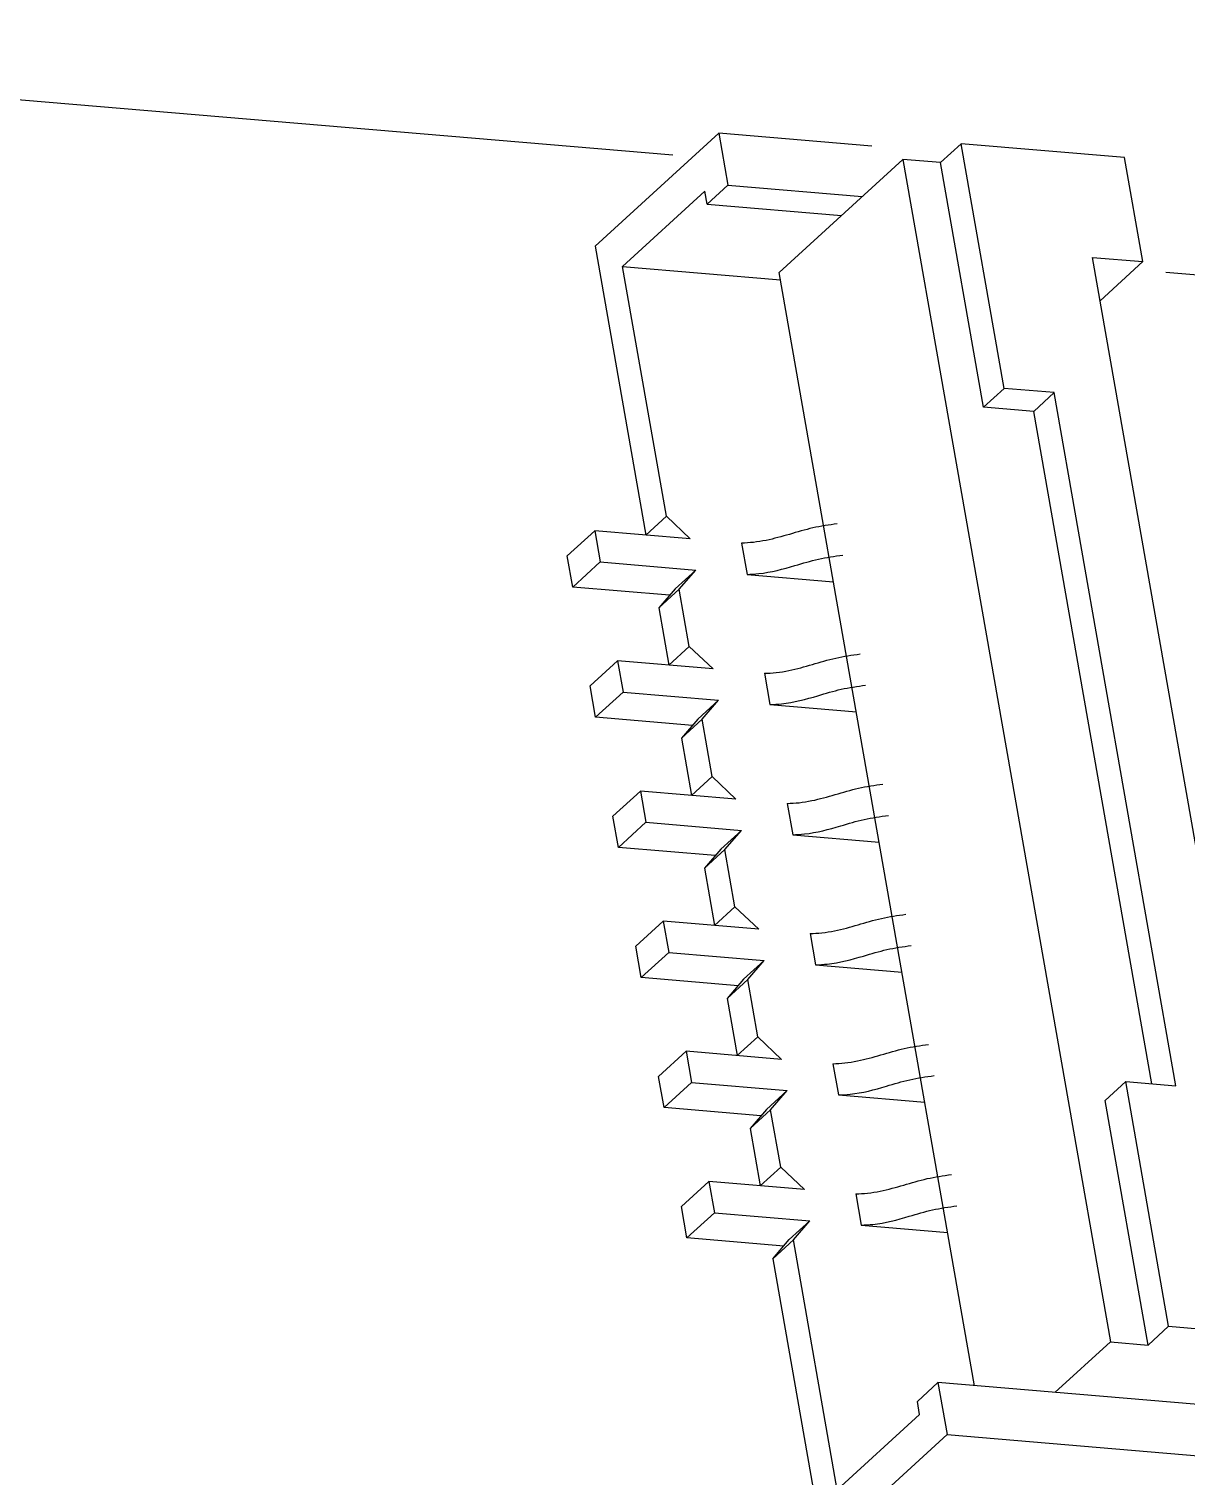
# Model space of a CAD drawing. Header units: millimetres. Extents: x -294 to 2792, y 5 to 1659.
# Drawn here: x 704.136 to 704.934, y 560.073 to 561.071 of the extents above; entities that cross this region are included whole.
import ezdxf

# ---------------------------------------------------------------- set-up
doc = ezdxf.new("R2010")
doc.units = ezdxf.units.MM
doc.layers.get('0').update_dxf_attribs({"lineweight": 18})

msp = doc.modelspace()

# ---------------------------------------------------------------- linework, layer by layer
at = {"color": 7, "linetype": 'Continuous', "lineweight": 25}
for p, q in [((703.99937, 561.03358), (704.57979, 560.98436)), ((704.52618, 560.92138), (704.6114, 560.99939)), ((704.6114, 560.99939), (704.6177, 560.96346)), ((704.71705, 560.99043), (704.6114, 560.99939)), ((704.77861, 560.99212), (704.7644, 560.97912)), ((704.80822, 560.82325), (704.77861, 560.99212)), ((704.89127, 560.98257), (704.77861, 560.99212)), ((704.73841, 560.98132), (704.65318, 560.90332)), ((704.73841, 560.98132), (704.88154, 560.1652)), ((704.7644, 560.97912), (704.73841, 560.98132)), ((704.79402, 560.81025), (704.7644, 560.97912)), ((704.90387, 560.91071), (704.89127, 560.98257)), ((704.6177, 560.96346), (704.6035, 560.95046)), ((704.6177, 560.96346), (704.71031, 560.95561)), ((704.60192, 560.95944), (704.54511, 560.90744)), ((704.6035, 560.95046), (704.60192, 560.95944)), ((704.6035, 560.95046), (704.6961, 560.94261)), ((704.52618, 560.92138), (704.56114, 560.72203)), ((704.86921, 560.91365), (704.90387, 560.91071)), ((704.98713, 560.24124), (704.86921, 560.91365)), ((704.57536, 560.73498), (704.54511, 560.90744)), ((704.54511, 560.90744), (704.65408, 560.8982)), ((704.90387, 560.91071), (704.87444, 560.88378)), ((704.78794, 560.13495), (704.65318, 560.90332)), ((705.09304, 560.88855), (704.91971, 560.90325)), ((704.80822, 560.82325), (704.79402, 560.81025)), ((704.84289, 560.82032), (704.80822, 560.82325)), ((704.84289, 560.82032), (704.82868, 560.80732)), ((704.92679, 560.34192), (704.84289, 560.82032)), ((704.82868, 560.80732), (704.79402, 560.81025)), ((704.91006, 560.34334), (704.82868, 560.80732)), ((704.5612, 560.72202), (704.57536, 560.73498)), ((704.59174, 560.71943), (704.57536, 560.73498)), ((704.52588, 560.72502), (704.50694, 560.70768)), ((704.52588, 560.72502), (704.52966, 560.70346)), ((704.59174, 560.71943), (704.52588, 560.72502)), ((704.62715, 560.71643), (704.63093, 560.69487)), ((704.51072, 560.68612), (704.50694, 560.70768)), ((704.52966, 560.70346), (704.51072, 560.68612)), ((704.52966, 560.70346), (704.59552, 560.69787)), ((704.59552, 560.69787), (704.58132, 560.68487)), ((704.58418, 560.68468), (704.59552, 560.69787)), ((704.63093, 560.69487), (704.69063, 560.68981)), ((704.57752, 560.68046), (704.51072, 560.68612)), ((704.58132, 560.68487), (704.56997, 560.67168)), ((704.58418, 560.68468), (704.56997, 560.67168)), ((704.59111, 560.64516), (704.58418, 560.68468)), ((704.56997, 560.67168), (704.5769, 560.6322)), ((704.57695, 560.6322), (704.59111, 560.64516)), ((704.60749, 560.62961), (704.59111, 560.64516)), ((704.54163, 560.63519), (704.52269, 560.61786)), ((704.54163, 560.63519), (704.54541, 560.61364)), ((704.60749, 560.62961), (704.54163, 560.63519)), ((704.6429, 560.62661), (704.64668, 560.60505)), ((704.52647, 560.5963), (704.52269, 560.61786)), ((704.54541, 560.61364), (704.52647, 560.5963)), ((704.54541, 560.61364), (704.61128, 560.60805)), ((704.61128, 560.60805), (704.59707, 560.59505)), ((704.59993, 560.59486), (704.61128, 560.60805)), ((704.64668, 560.60505), (704.70638, 560.59999)), ((704.59328, 560.59064), (704.52647, 560.5963)), ((704.59707, 560.59505), (704.58573, 560.58186)), ((704.59993, 560.59486), (704.58573, 560.58186)), ((704.60686, 560.55533), (704.59993, 560.59486)), ((704.58573, 560.58186), (704.59265, 560.54238)), ((704.5927, 560.54238), (704.60686, 560.55533)), ((704.62325, 560.53979), (704.60686, 560.55533)), ((704.55738, 560.54537), (704.53845, 560.52804)), ((704.55738, 560.54537), (704.56117, 560.52381)), ((704.62325, 560.53979), (704.55738, 560.54537)), ((704.65866, 560.53678), (704.66244, 560.51523)), ((704.54223, 560.50648), (704.53845, 560.52804)), ((704.56117, 560.52381), (704.54223, 560.50648)), ((704.56117, 560.52381), (704.62703, 560.51823)), ((704.62703, 560.51823), (704.61282, 560.50523)), ((704.61568, 560.50503), (704.62703, 560.51823)), ((704.66244, 560.51523), (704.72213, 560.51017)), ((704.60903, 560.50082), (704.54223, 560.50648)), ((704.61282, 560.50523), (704.60148, 560.49203)), ((704.61568, 560.50503), (704.60148, 560.49203)), ((704.62261, 560.46551), (704.61568, 560.50503)), ((704.60148, 560.49203), (704.6084, 560.45256)), ((704.60846, 560.45255), (704.62261, 560.46551)), ((704.639, 560.44996), (704.62261, 560.46551)), ((704.57314, 560.45555), (704.5542, 560.43821)), ((704.57314, 560.45555), (704.57692, 560.43399)), ((704.639, 560.44996), (704.57314, 560.45555)), ((704.67441, 560.44696), (704.67819, 560.4254)), ((704.55798, 560.41666), (704.5542, 560.43821)), ((704.57692, 560.43399), (704.55798, 560.41666)), ((704.57692, 560.43399), (704.64278, 560.42841)), ((704.64278, 560.42841), (704.62858, 560.41541)), ((704.63144, 560.41521), (704.64278, 560.42841)), ((704.67819, 560.4254), (704.73789, 560.42034)), ((704.62478, 560.41099), (704.55798, 560.41666)), ((704.62858, 560.41541), (704.61723, 560.40221)), ((704.63144, 560.41521), (704.61723, 560.40221)), ((704.63837, 560.37569), (704.63144, 560.41521)), ((704.61723, 560.40221), (704.62416, 560.36274)), ((704.62421, 560.36273), (704.63837, 560.37569)), ((704.65475, 560.36014), (704.63837, 560.37569)), ((704.58889, 560.36573), (704.56995, 560.34839)), ((704.58889, 560.36573), (704.59267, 560.34417)), ((704.65475, 560.36014), (704.58889, 560.36573)), ((704.69016, 560.35714), (704.69394, 560.33558)), ((704.57373, 560.32683), (704.56995, 560.34839)), ((704.59267, 560.34417), (704.57373, 560.32683)), ((704.59267, 560.34417), (704.65853, 560.33858)), ((704.87792, 560.33186), (704.89212, 560.34486)), ((704.89212, 560.34486), (704.92679, 560.34192)), ((704.92174, 560.176), (704.89212, 560.34486)), ((704.65853, 560.33858), (704.64433, 560.32558)), ((704.64719, 560.32539), (704.65853, 560.33858)), ((704.69394, 560.33558), (704.75364, 560.33052)), ((704.64054, 560.32117), (704.57373, 560.32683)), ((704.64433, 560.32558), (704.63299, 560.31239)), ((704.64719, 560.32539), (704.63299, 560.31239)), ((704.65412, 560.28587), (704.64719, 560.32539)), ((704.90754, 560.163), (704.87792, 560.33186)), ((704.63299, 560.31239), (704.63991, 560.27291)), ((704.63996, 560.27291), (704.65412, 560.28587)), ((704.67051, 560.27032), (704.65412, 560.28587)), ((704.58571, 560.25857), (704.60464, 560.2759)), ((704.60464, 560.2759), (704.60842, 560.25435)), ((704.67051, 560.27032), (704.60464, 560.2759)), ((704.70592, 560.26732), (704.7097, 560.24576)), ((704.58949, 560.23701), (704.58571, 560.25857)), ((704.60842, 560.25435), (704.58949, 560.23701)), ((704.60842, 560.25435), (704.67429, 560.24876)), ((704.67429, 560.24876), (704.66008, 560.23576)), ((704.66294, 560.23557), (704.67429, 560.24876)), ((704.7097, 560.24576), (704.76939, 560.2407)), ((704.65629, 560.23135), (704.58949, 560.23701)), ((704.64874, 560.22257), (704.66008, 560.23576)), ((704.66294, 560.23557), (704.64874, 560.22257)), ((704.69319, 560.06311), (704.66294, 560.23557)), ((704.64874, 560.22257), (704.68314, 560.02642)), ((704.90754, 560.163), (704.92174, 560.176)), ((704.92174, 560.176), (705.0344, 560.16644)), ((704.88154, 560.1652), (704.84335, 560.13025)), ((704.88154, 560.1652), (704.90754, 560.163)), ((704.74843, 560.12409), (704.76263, 560.13709)), ((704.76263, 560.13709), (704.76893, 560.10116)), ((704.98795, 560.11799), (704.76263, 560.13709)), ((704.69319, 560.06311), (704.75, 560.11511)), ((704.75, 560.11511), (704.74843, 560.12409)), ((704.76893, 560.10116), (704.68826, 560.02732)), ((704.76893, 560.10116), (704.99725, 560.0818))]:
    msp.add_line(p, q, dxfattribs=at)
msp.add_arc((707.35487, 563.45301), 3.23155, 187.66232, 254.31467, dxfattribs=at)
for points, knots in [([(704.69316, 560.72977), (704.6875, 560.72897), (704.67616, 560.72736), (704.66032, 560.72244), (704.64678, 560.71875), (704.6354, 560.71679), (704.62986, 560.71655), (704.62715, 560.71643)], [0, 0, 0, 0, 0.01682548, 0.03376545, 0.05054122, 0.05926341, 0.06759474, 0.06759474, 0.06759474, 0.06759474]), ([(704.63093, 560.69487), (704.63362, 560.695), (704.64462, 560.69551), (704.66152, 560.7001), (704.67991, 560.70579), (704.69128, 560.70741), (704.69694, 560.70822)], [0, 0, 0, 0, 0.00827829, 0.03379302, 0.05078725, 0.06766663, 0.06766663, 0.06766663, 0.06766663]), ([(704.6429, 560.62661), (704.64561, 560.62672), (704.65115, 560.62696), (704.66254, 560.62893), (704.67607, 560.63261), (704.69191, 560.63754), (704.70326, 560.63915), (704.70891, 560.63995)], [0, 0, 0, 0, 0.00833132, 0.01705352, 0.03382929, 0.05076925, 0.06759474, 0.06759474, 0.06759474, 0.06759474]), ([(704.64668, 560.60505), (704.64938, 560.60518), (704.66037, 560.60569), (704.67727, 560.61028), (704.69566, 560.61597), (704.70703, 560.61759), (704.71269, 560.61839)], [0, 0, 0, 0, 0.00827829, 0.03379302, 0.05078725, 0.06766663, 0.06766663, 0.06766663, 0.06766663]), ([(704.65866, 560.53678), (704.66136, 560.5369), (704.66691, 560.53714), (704.67829, 560.5391), (704.69183, 560.54279), (704.70766, 560.54771), (704.71901, 560.54933), (704.72466, 560.55013)], [0, 0, 0, 0, 0.00833132, 0.01705352, 0.03382929, 0.05076925, 0.06759474, 0.06759474, 0.06759474, 0.06759474]), ([(704.66244, 560.51523), (704.66513, 560.51535), (704.67612, 560.51586), (704.69303, 560.52045), (704.71142, 560.52614), (704.72278, 560.52776), (704.72844, 560.52857)], [0, 0, 0, 0, 0.00827829, 0.03379302, 0.05078725, 0.06766663, 0.06766663, 0.06766663, 0.06766663]), ([(704.67441, 560.44696), (704.67712, 560.44708), (704.68266, 560.44732), (704.69404, 560.44928), (704.70758, 560.45297), (704.72342, 560.45789), (704.73476, 560.4595), (704.74042, 560.46031)], [0, 0, 0, 0, 0.00833132, 0.01705352, 0.03382929, 0.05076925, 0.06759474, 0.06759474, 0.06759474, 0.06759474]), ([(704.67819, 560.4254), (704.68088, 560.42553), (704.69188, 560.42604), (704.70878, 560.43063), (704.72717, 560.43632), (704.73853, 560.43794), (704.7442, 560.43875)], [0, 0, 0, 0, 0.00827829, 0.03379302, 0.05078725, 0.06766663, 0.06766663, 0.06766663, 0.06766663]), ([(704.69016, 560.35714), (704.69287, 560.35726), (704.69841, 560.3575), (704.7098, 560.35946), (704.72333, 560.36315), (704.73917, 560.36807), (704.75052, 560.36968), (704.75617, 560.37048)], [0, 0, 0, 0, 0.00833132, 0.01705352, 0.03382929, 0.05076925, 0.06759474, 0.06759474, 0.06759474, 0.06759474]), ([(704.69394, 560.33558), (704.69664, 560.33571), (704.70763, 560.33622), (704.72453, 560.34081), (704.74292, 560.3465), (704.75429, 560.34812), (704.75995, 560.34893)], [0, 0, 0, 0, 0.00827829, 0.03379302, 0.05078725, 0.06766663, 0.06766663, 0.06766663, 0.06766663]), ([(704.70592, 560.26732), (704.70862, 560.26743), (704.71417, 560.26767), (704.72555, 560.26964), (704.73908, 560.27332), (704.75492, 560.27825), (704.76627, 560.27986), (704.77192, 560.28066)], [0, 0, 0, 0, 0.00833132, 0.01705352, 0.03382929, 0.05076925, 0.06759474, 0.06759474, 0.06759474, 0.06759474]), ([(704.7097, 560.24576), (704.71239, 560.24589), (704.72338, 560.2464), (704.74028, 560.25099), (704.75867, 560.25668), (704.77004, 560.2583), (704.7757, 560.2591)], [0, 0, 0, 0, 0.00827829, 0.03379302, 0.05078725, 0.06766663, 0.06766663, 0.06766663, 0.06766663])]:
    msp.add_open_spline(points, degree=3, knots=knots, dxfattribs=at)

doc.saveas('drawing.dxf')
